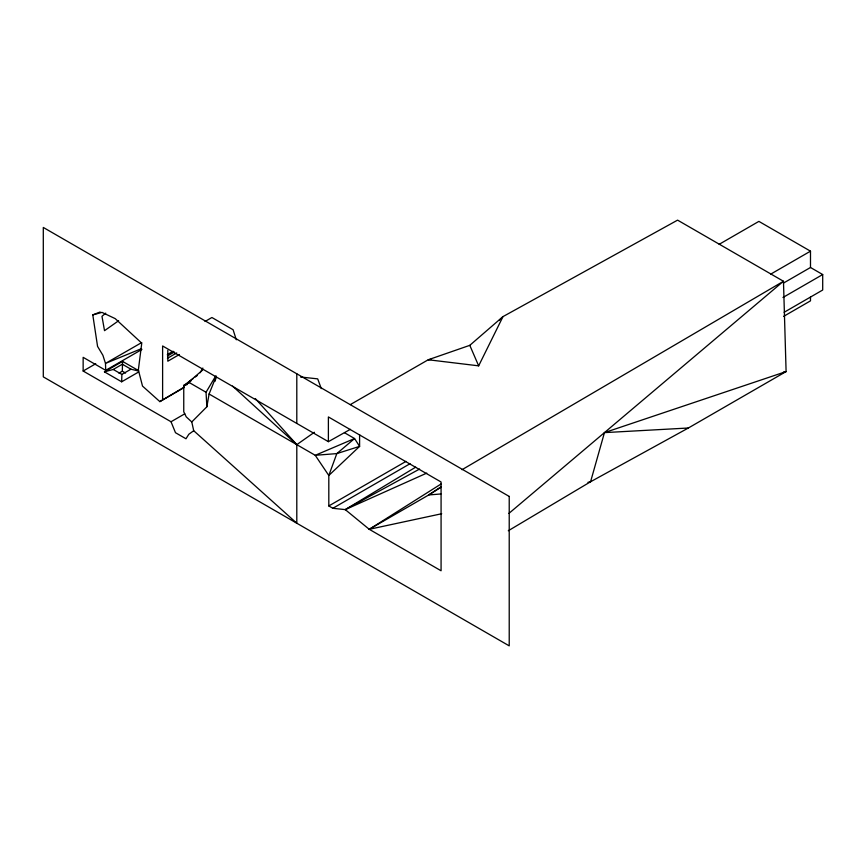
<?xml version="1.0" encoding="UTF-8"?>
<svg xmlns="http://www.w3.org/2000/svg" width="866" height="866" viewBox="0 0 866 866"><rect width="100%" height="100%" fill="white"/><g stroke="black" fill="none" stroke-linecap="round" stroke-linejoin="round"><path stroke-width="1.3" d="M138.625 370.67L122.55 361.393L104.44 371.85L121.662 381.798L121.879 374.426L130.939 369.197L138.506 371.038M122.55 361.393L122.323 371.178L118.934 373.138M255.318 398.566L296.8 444.659L296.8 523.226L193.713 430.716L191.776 421.959L206.866 406.782L209.085 394.008L216.284 376.147M350.351 404.595L428.248 359.758L469.794 345.339L502.984 316.61L677.591 220.137L783.47 281.266L786.101 371.568L604.457 432.621L590.569 481.767L508.288 530.75M214.909 381.451L216.121 377.641M430.911 359.379L428.248 359.758L478.66 365.842L502.984 316.61L499.238 320.398M200.143 372.737L202.839 368.061M206.866 406.782L206.043 392.255L215.666 376.05M202.547 370.128L188.561 382.166L186.85 384.742L183.754 385.5L183.754 411.772L186.222 416.838L191.776 421.959M508.894 513.419L783.47 281.266L462.033 469.697M105.749 313.146L101.972 316.306L104.526 330.671L118.631 320.745M193.183 378.539L183.754 385.5L189.622 382.436M195.272 377.002L197.372 375.454M141.916 349.442L105.706 370.345L105.49 363.406L102.892 355.276L97.566 346.4L92.792 314.899L101.982 312.388L115.21 318.634L141.753 343.163L138.354 369.944L142.511 386.084L159.842 401.608L184.393 386.994M193.713 430.716L188.831 434.256L185.974 438.77L175.484 432.708L171.024 421.753L83.147 371.027L83.147 357.333L105.706 370.345M314.401 432.264L296.8 444.659L232.553 386.095M441.097 486.789L428.746 494.951L369.252 529.299L345.263 509.619L332.858 508.288L328.809 505.95L328.809 475.477L336.82 453.6L354.573 438.542L359.596 446.38L328.809 475.477L315.235 455.3L209.085 394.008M350.351 429.33L328.387 441.671L328.387 416.936L441.075 481.994L441.075 570.77L369.252 529.299L440.956 484.062M441.303 487.028L428.746 494.951L440.881 493.966M426.754 473.117L345.263 509.619L415.712 467.142M83.147 371.027L95.736 363.752M104.44 371.85L113.273 369.457L122.323 364.229L130.939 369.197M205.026 321.481L211.91 317.508L233.095 329.74L236.299 339.775M167.3 354.595L173.103 351.239M121.662 381.798L138.636 371.99M167.419 356.002L174.391 351.986M167.419 358.308L176.707 352.938M179.414 354.508L167.809 361.209L167.809 350.384M159.842 401.608L183.906 387.708M171.024 421.753L184.761 413.829M719.159 244.32L758.887 221.382L810.489 251.172L810.489 267.486L783.611 283.009M328.809 505.95L406.002 461.383M332.858 508.288L410.051 463.721M770.762 274.111L810.489 251.172M782.972 297.482L822.7 274.544L822.7 290.023L784.141 312.28M783.611 316.382L810.489 300.859L810.489 297.027M587.938 482.33L590.569 481.767L688.34 428.01L786.101 371.568L783.459 372.131M141.699 342.568L105.49 363.406L141.537 348.619M345.263 509.619L419.588 469.047M190.899 381.083L188.561 382.166L206.043 392.255M92.792 314.899L100.175 311.976M369.252 529.299L441.703 513.733M604.457 432.621L688.34 428.01M300.513 377.002L317.703 378.864L321.297 388.607M810.489 267.486L822.7 274.544M344.462 432.708L354.573 438.542L315.235 455.3L336.82 453.6L359.596 446.38L359.596 434.602M328.387 441.671L162.613 345.967L162.613 399.572M122.323 371.178L125.559 373.04M113.273 369.457L121.879 374.426M469.794 345.339L478.66 365.842M296.8 373.798L296.8 423.442M509.219 496.435L43.3 227.444L43.3 376.872L509.219 645.863L509.219 496.435"/></g></svg>
